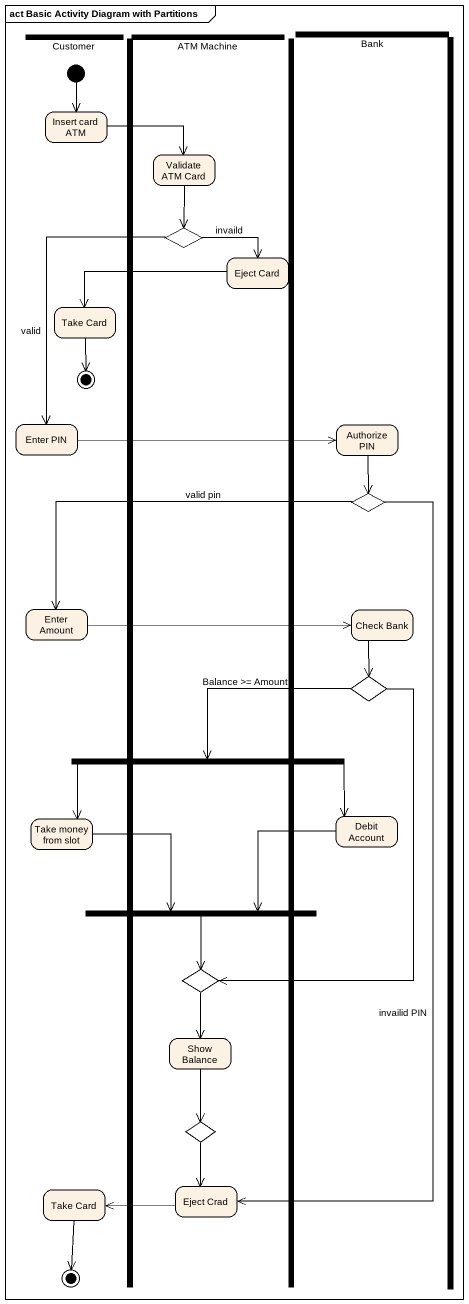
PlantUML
@startuml
mainframe act Basic Activity Diagram with Partitions
hide empty description
state Customer <<fork>>
state fork1 <<fork>>
state "ATM Machine" as ATM_Machine <<fork>>
state fork2 <<fork>>
state Bank <<fork>>
state fork3 <<fork>>
state "Insert card ATM" as Insert_card_ATM
state "Validate ATM Card" as Validate_ATM_Card
state choice1 <<choice>>
state "Eject Card" as Eject_Card
state "Take Card" as Take_Card
state final1 <<end>>
state "Enter PIN" as Enter_PIN
state "Authorize PIN" as Authorize_PIN
state choice2 <<choice>>
state "Enter Amount" as Enter_Amount
state "Check Bank" as Check_Bank
state choice3 <<choice>>
state fork4 <<fork>>
state "Take money from slot" as Take_money_from_slot
state "Debit Account" as Debit_Account
state fork5 <<join>>
state choice4 <<choice>>
state "Show Balance" as Show_Balance
state choice5 <<choice>>
state "Take Card" as Take_Card_2
state "Eject Crad" as Eject_Crad
state final2 <<end>>
[*] --> Insert_card_ATM
Insert_card_ATM -right-> Validate_ATM_Card
Validate_ATM_Card --> choice1
choice1 -right-> Eject_Card : invaild
choice1 --> Enter_PIN : valid
Eject_Card -left-> Take_Card
Take_Card --> final1
Enter_PIN -right-> Authorize_PIN
Authorize_PIN --> choice2
choice2 -left-> Enter_Amount : valid pin
choice2 --> Eject_Crad : invailid PIN
Enter_Amount -right-> Check_Bank
Check_Bank --> choice3
choice3 -left-> fork4 : Balance >= Amount
choice3 --> choice4
fork4 -left-> Take_money_from_slot
fork4 -right-> Debit_Account
Take_money_from_slot -right-> fork5
Debit_Account -left-> fork5
fork5 --> choice4
choice4 --> Show_Balance
Show_Balance --> choice5
choice5 --> Eject_Crad
Take_Card_2 --> final2
Eject_Crad -left-> Take_Card_2
@enduml
